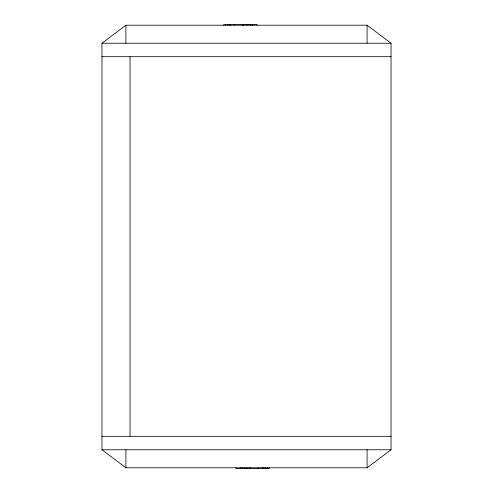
<?xml version="1.0" encoding="UTF-8"?>
<svg xmlns="http://www.w3.org/2000/svg" width="493" height="493" viewBox="0 0 493 493"><rect width="100%" height="100%" fill="white"/><g stroke="black" fill="none" stroke-linecap="round" stroke-linejoin="round"><path stroke-width="0.74" d="M101.959 43.23L125.912 25.205L367.088 25.205L391.041 43.23L391.041 449.77L367.088 467.795L125.912 467.795L101.959 449.77L101.959 43.23L391.041 43.23M229.88 24.65L252.169 24.65L252.169 25.205M101.959 56.689L391.041 56.689M101.959 436.311L391.041 436.311M101.959 449.77L391.041 449.77M263.12 468.35L240.831 468.35L240.831 467.795M367.088 25.205L367.088 43.23M367.088 449.77L367.088 467.795M269.301 467.795L269.301 468.35L263.293 468.35L263.293 467.795M267.391 467.795L267.391 468.35M265.203 467.795L265.203 468.35M262.307 467.795L262.325 468.35M258.314 467.795L258.314 468.35M257.149 25.205L257.149 24.65L252.552 24.65L252.601 25.205M250.259 24.65L250.259 25.205M250.013 467.795L250.013 468.35M249.92 467.795L249.908 468.35M248.016 24.65L248.016 25.205M246.894 467.795L246.894 468.35M246.106 24.65L246.106 25.205M244.984 467.795L244.984 468.35M243.08 24.65L243.092 25.205M242.987 24.65L242.987 25.205M242.741 467.795L242.741 468.35M240.399 467.795L240.399 468.35L235.851 468.35L235.851 467.795M234.686 24.65L234.686 25.205M230.675 24.65L230.693 25.205M229.707 25.205L229.707 24.65L223.699 24.65L223.699 25.205M227.797 24.65L227.797 25.205M225.609 24.65L225.609 25.205M130.023 56.689L130.023 436.311M125.912 25.205L125.912 43.23M125.912 449.77L125.912 467.795"/></g></svg>
